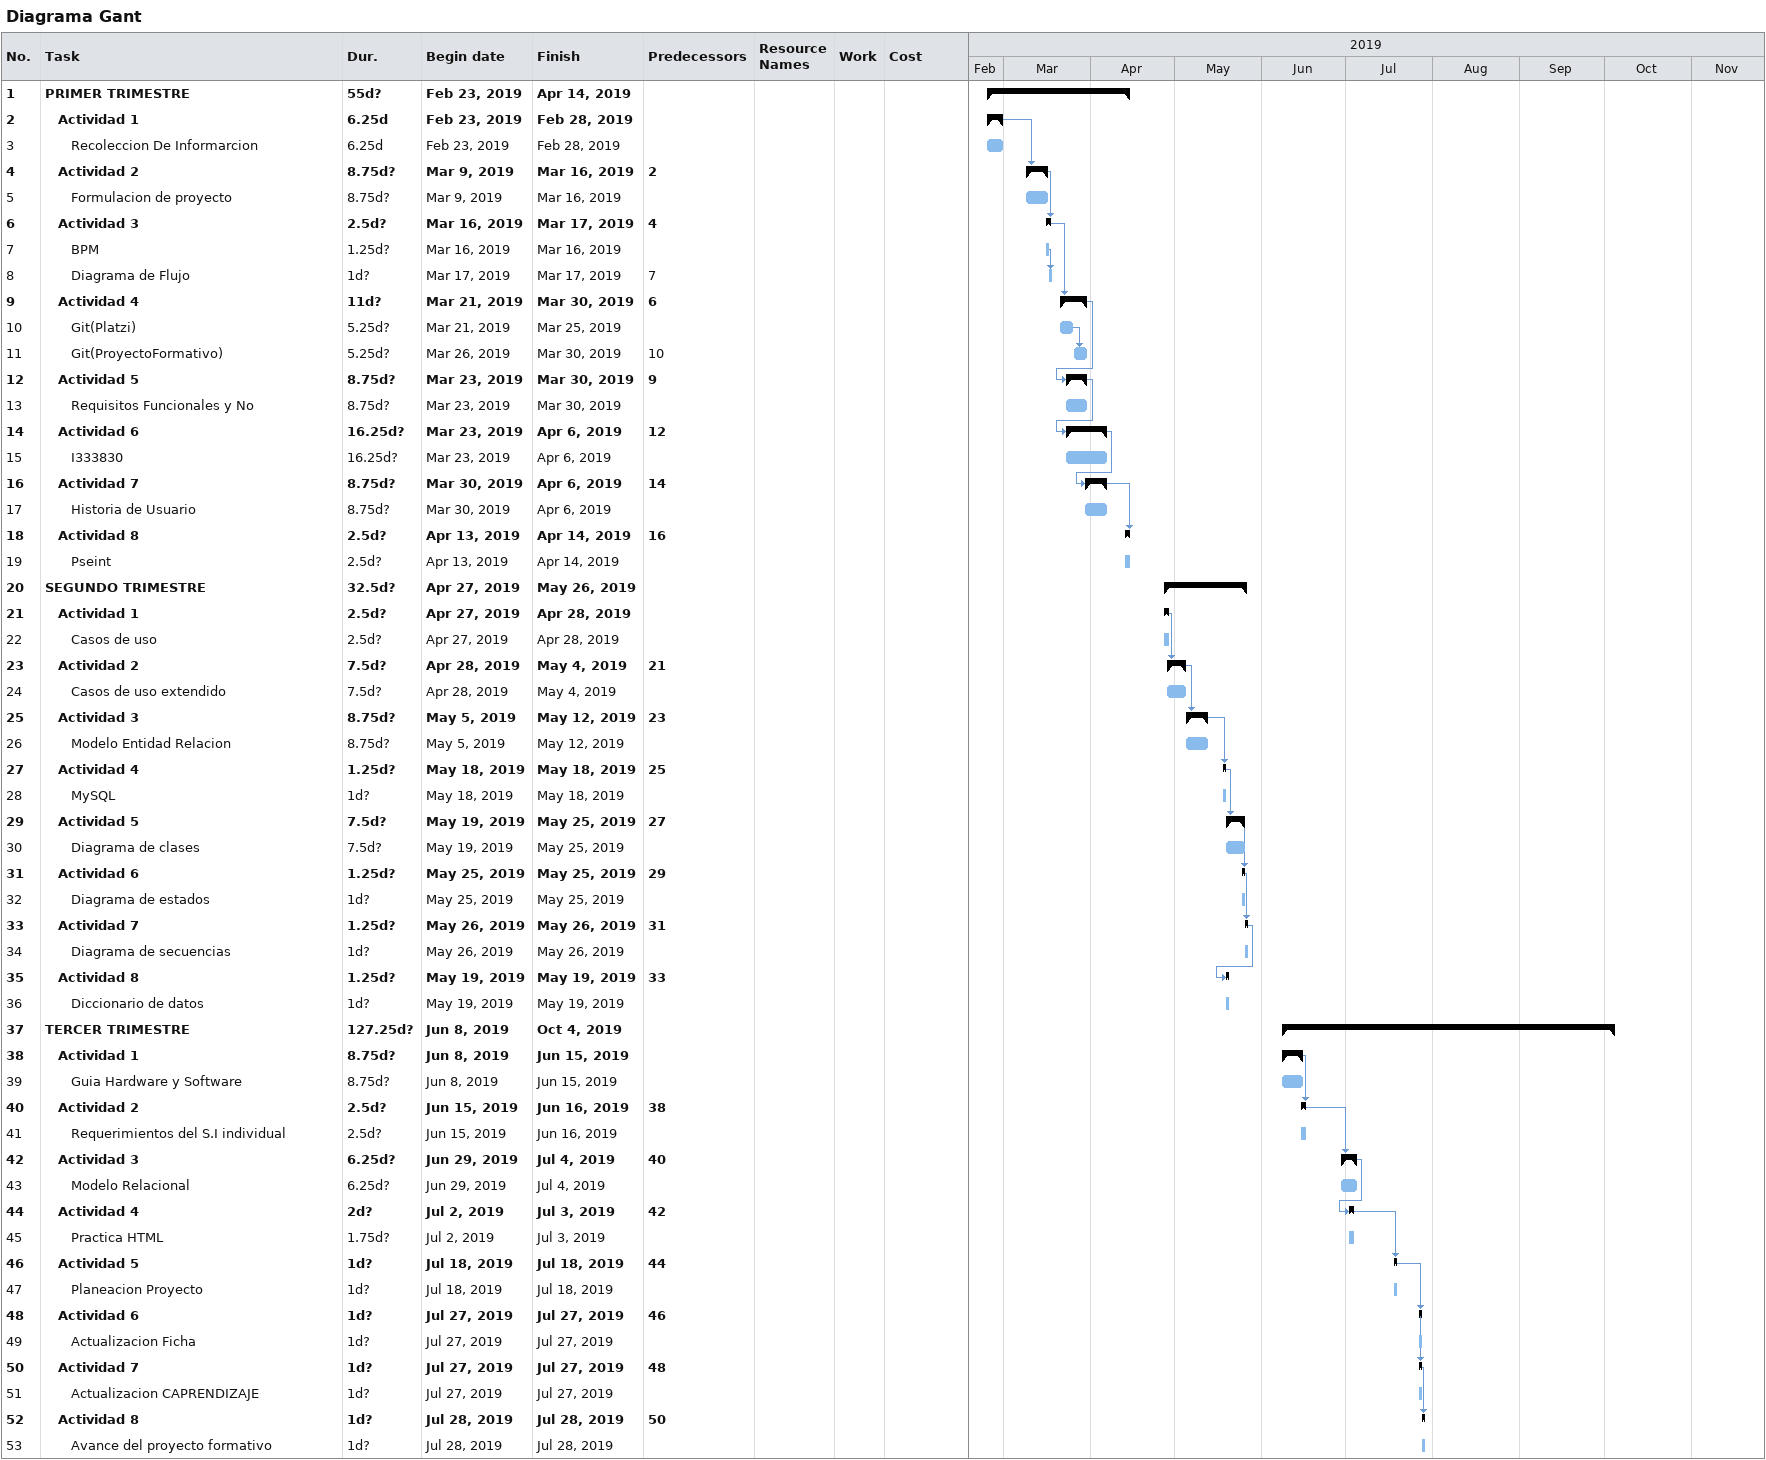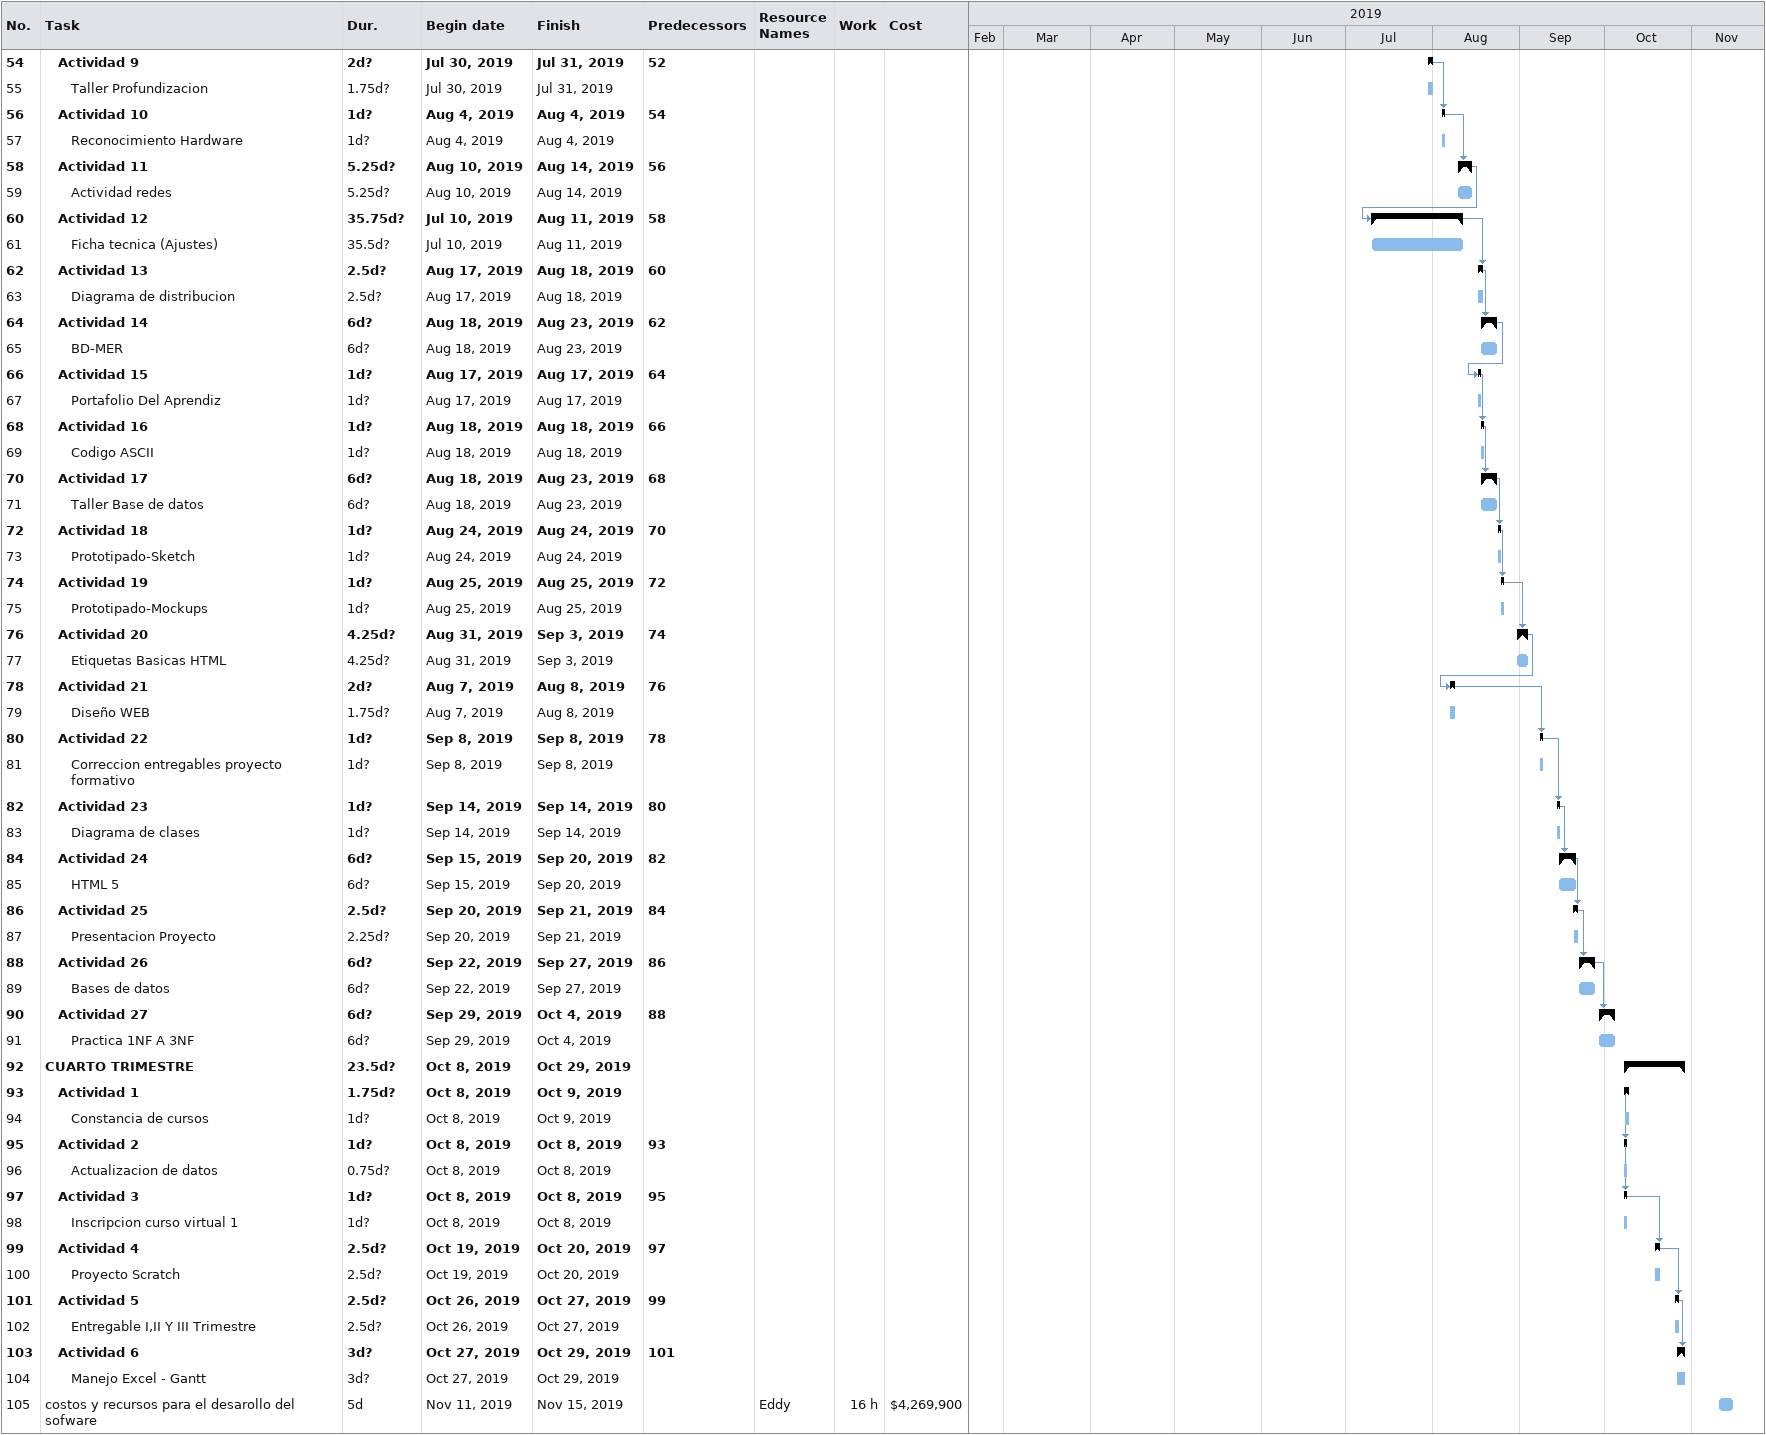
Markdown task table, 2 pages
Diagrama Gant

| ID | Level | Task | Duration | Start | Finish | Predecessors | Resources | Work (h) | Cost ($) |
|---|---|---|---|---|---|---|---|---|---|
| 1 | 1 | **PRIMER TRIMESTRE** | 55d? | 2019-02-23 | 2019-04-14 |  |  |  |  |
| 2 | 2 | **Actividad 1** | 6.25d | 2019-02-23 | 2019-02-28 |  |  |  |  |
| 3 | 3 | Recoleccion De Informarcion | 6.25d | 2019-02-23 | 2019-02-28 |  |  |  |  |
| 4 | 2 | **Actividad 2** | 8.75d? | 2019-03-09 | 2019-03-16 | 2 |  |  |  |
| 5 | 3 | Formulacion de proyecto | 8.75d? | 2019-03-09 | 2019-03-16 |  |  |  |  |
| 6 | 2 | **Actividad 3** | 2.5d? | 2019-03-16 | 2019-03-17 | 4 |  |  |  |
| 7 | 3 | BPM | 1.25d? | 2019-03-16 | 2019-03-16 |  |  |  |  |
| 8 | 3 | Diagrama de Flujo | 1d? | 2019-03-17 | 2019-03-17 | 7 |  |  |  |
| 9 | 2 | **Actividad 4** | 11d? | 2019-03-21 | 2019-03-30 | 6 |  |  |  |
| 10 | 3 | Git(Platzi) | 5.25d? | 2019-03-21 | 2019-03-25 |  |  |  |  |
| 11 | 3 | Git(ProyectoFormativo) | 5.25d? | 2019-03-26 | 2019-03-30 | 10 |  |  |  |
| 12 | 2 | **Actividad 5** | 8.75d? | 2019-03-23 | 2019-03-30 | 9 |  |  |  |
| 13 | 3 | Requisitos Funcionales y No | 8.75d? | 2019-03-23 | 2019-03-30 |  |  |  |  |
| 14 | 2 | **Actividad 6** | 16.25d? | 2019-03-23 | 2019-04-06 | 12 |  |  |  |
| 15 | 3 | I333830 | 16.25d? | 2019-03-23 | 2019-04-06 |  |  |  |  |
| 16 | 2 | **Actividad 7** | 8.75d? | 2019-03-30 | 2019-04-06 | 14 |  |  |  |
| 17 | 3 | Historia de Usuario | 8.75d? | 2019-03-30 | 2019-04-06 |  |  |  |  |
| 18 | 2 | **Actividad 8** | 2.5d? | 2019-04-13 | 2019-04-14 | 16 |  |  |  |
| 19 | 3 | Pseint | 2.5d? | 2019-04-13 | 2019-04-14 |  |  |  |  |
| 20 | 1 | **SEGUNDO TRIMESTRE** | 32.5d? | 2019-04-27 | 2019-05-26 |  |  |  |  |
| 21 | 2 | **Actividad 1** | 2.5d? | 2019-04-27 | 2019-04-28 |  |  |  |  |
| 22 | 3 | Casos de uso | 2.5d? | 2019-04-27 | 2019-04-28 |  |  |  |  |
| 23 | 2 | **Actividad 2** | 7.5d? | 2019-04-28 | 2019-05-04 | 21 |  |  |  |
| 24 | 3 | Casos de uso extendido | 7.5d? | 2019-04-28 | 2019-05-04 |  |  |  |  |
| 25 | 2 | **Actividad 3** | 8.75d? | 2019-05-05 | 2019-05-12 | 23 |  |  |  |
| 26 | 3 | Modelo Entidad Relacion | 8.75d? | 2019-05-05 | 2019-05-12 |  |  |  |  |
| 27 | 2 | **Actividad 4** | 1.25d? | 2019-05-18 | 2019-05-18 | 25 |  |  |  |
| 28 | 3 | MySQL | 1d? | 2019-05-18 | 2019-05-18 |  |  |  |  |
| 29 | 2 | **Actividad 5** | 7.5d? | 2019-05-19 | 2019-05-25 | 27 |  |  |  |
| 30 | 3 | Diagrama de clases | 7.5d? | 2019-05-19 | 2019-05-25 |  |  |  |  |
| 31 | 2 | **Actividad 6** | 1.25d? | 2019-05-25 | 2019-05-25 | 29 |  |  |  |
| 32 | 3 | Diagrama de estados | 1d? | 2019-05-25 | 2019-05-25 |  |  |  |  |
| 33 | 2 | **Actividad 7** | 1.25d? | 2019-05-26 | 2019-05-26 | 31 |  |  |  |
| 34 | 3 | Diagrama de secuencias | 1d? | 2019-05-26 | 2019-05-26 |  |  |  |  |
| 35 | 2 | **Actividad 8** | 1.25d? | 2019-05-19 | 2019-05-19 | 33 |  |  |  |
| 36 | 3 | Diccionario de datos | 1d? | 2019-05-19 | 2019-05-19 |  |  |  |  |
| 37 | 1 | **TERCER TRIMESTRE** | 127.25d? | 2019-06-08 | 2019-10-04 |  |  |  |  |
| 38 | 2 | **Actividad 1** | 8.75d? | 2019-06-08 | 2019-06-15 |  |  |  |  |
| 39 | 3 | Guia Hardware y Software | 8.75d? | 2019-06-08 | 2019-06-15 |  |  |  |  |
| 40 | 2 | **Actividad 2** | 2.5d? | 2019-06-15 | 2019-06-16 | 38 |  |  |  |
| 41 | 3 | Requerimientos del S.I individual | 2.5d? | 2019-06-15 | 2019-06-16 |  |  |  |  |
| 42 | 2 | **Actividad 3** | 6.25d? | 2019-06-29 | 2019-07-04 | 40 |  |  |  |
| 43 | 3 | Modelo Relacional | 6.25d? | 2019-06-29 | 2019-07-04 |  |  |  |  |
| 44 | 2 | **Actividad 4** | 2d? | 2019-07-02 | 2019-07-03 | 42 |  |  |  |
| 45 | 3 | Practica HTML | 1.75d? | 2019-07-02 | 2019-07-03 |  |  |  |  |
| 46 | 2 | **Actividad 5** | 1d? | 2019-07-18 | 2019-07-18 | 44 |  |  |  |
| 47 | 3 | Planeacion Proyecto | 1d? | 2019-07-18 | 2019-07-18 |  |  |  |  |
| 48 | 2 | **Actividad 6** | 1d? | 2019-07-27 | 2019-07-27 | 46 |  |  |  |
| 49 | 3 | Actualizacion Ficha | 1d? | 2019-07-27 | 2019-07-27 |  |  |  |  |
| 50 | 2 | **Actividad 7** | 1d? | 2019-07-27 | 2019-07-27 | 48 |  |  |  |
| 51 | 3 | Actualizacion CAPRENDIZAJE | 1d? | 2019-07-27 | 2019-07-27 |  |  |  |  |
| 52 | 2 | **Actividad 8** | 1d? | 2019-07-28 | 2019-07-28 | 50 |  |  |  |
| 53 | 3 | Avance del proyecto formativo | 1d? | 2019-07-28 | 2019-07-28 |  |  |  |  |
| 54 | 2 | **Actividad 9** | 2d? | 2019-07-30 | 2019-07-31 | 52 |  |  |  |
| 55 | 3 | Taller Profundizacion | 1.75d? | 2019-07-30 | 2019-07-31 |  |  |  |  |
| 56 | 2 | **Actividad 10** | 1d? | 2019-08-04 | 2019-08-04 | 54 |  |  |  |
| 57 | 3 | Reconocimiento Hardware | 1d? | 2019-08-04 | 2019-08-04 |  |  |  |  |
| 58 | 2 | **Actividad 11** | 5.25d? | 2019-08-10 | 2019-08-14 | 56 |  |  |  |
| 59 | 3 | Actividad redes | 5.25d? | 2019-08-10 | 2019-08-14 |  |  |  |  |
| 60 | 2 | **Actividad 12** | 35.75d? | 2019-07-10 | 2019-08-11 | 58 |  |  |  |
| 61 | 3 | Ficha tecnica (Ajustes) | 35.5d? | 2019-07-10 | 2019-08-11 |  |  |  |  |
| 62 | 2 | **Actividad 13** | 2.5d? | 2019-08-17 | 2019-08-18 | 60 |  |  |  |
| 63 | 3 | Diagrama de distribucion | 2.5d? | 2019-08-17 | 2019-08-18 |  |  |  |  |
| 64 | 2 | **Actividad 14** | 6d? | 2019-08-18 | 2019-08-23 | 62 |  |  |  |
| 65 | 3 | BD-MER | 6d? | 2019-08-18 | 2019-08-23 |  |  |  |  |
| 66 | 2 | **Actividad 15** | 1d? | 2019-08-17 | 2019-08-17 | 64 |  |  |  |
| 67 | 3 | Portafolio Del Aprendiz | 1d? | 2019-08-17 | 2019-08-17 |  |  |  |  |
| 68 | 2 | **Actividad 16** | 1d? | 2019-08-18 | 2019-08-18 | 66 |  |  |  |
| 69 | 3 | Codigo ASCII | 1d? | 2019-08-18 | 2019-08-18 |  |  |  |  |
| 70 | 2 | **Actividad 17** | 6d? | 2019-08-18 | 2019-08-23 | 68 |  |  |  |
| 71 | 3 | Taller Base de datos | 6d? | 2019-08-18 | 2019-08-23 |  |  |  |  |
| 72 | 2 | **Actividad 18** | 1d? | 2019-08-24 | 2019-08-24 | 70 |  |  |  |
| 73 | 3 | Prototipado-Sketch | 1d? | 2019-08-24 | 2019-08-24 |  |  |  |  |
| 74 | 2 | **Actividad 19** | 1d? | 2019-08-25 | 2019-08-25 | 72 |  |  |  |
| 75 | 3 | Prototipado-Mockups | 1d? | 2019-08-25 | 2019-08-25 |  |  |  |  |
| 76 | 2 | **Actividad 20** | 4.25d? | 2019-08-31 | 2019-09-03 | 74 |  |  |  |
| 77 | 3 | Etiquetas Basicas HTML | 4.25d? | 2019-08-31 | 2019-09-03 |  |  |  |  |
| 78 | 2 | **Actividad 21** | 2d? | 2019-08-07 | 2019-08-08 | 76 |  |  |  |
| 79 | 3 | Diseño WEB | 1.75d? | 2019-08-07 | 2019-08-08 |  |  |  |  |
| 80 | 2 | **Actividad 22** | 1d? | 2019-09-08 | 2019-09-08 | 78 |  |  |  |
| 81 | 3 | Correccion entregables proyecto formativo | 1d? | 2019-09-08 | 2019-09-08 |  |  |  |  |
| 82 | 2 | **Actividad 23** | 1d? | 2019-09-14 | 2019-09-14 | 80 |  |  |  |
| 83 | 3 | Diagrama de clases | 1d? | 2019-09-14 | 2019-09-14 |  |  |  |  |
| 84 | 2 | **Actividad 24** | 6d? | 2019-09-15 | 2019-09-20 | 82 |  |  |  |
| 85 | 3 | HTML 5 | 6d? | 2019-09-15 | 2019-09-20 |  |  |  |  |
| 86 | 2 | **Actividad 25** | 2.5d? | 2019-09-20 | 2019-09-21 | 84 |  |  |  |
| 87 | 3 | Presentacion Proyecto | 2.25d? | 2019-09-20 | 2019-09-21 |  |  |  |  |
| 88 | 2 | **Actividad 26** | 6d? | 2019-09-22 | 2019-09-27 | 86 |  |  |  |
| 89 | 3 | Bases de datos | 6d? | 2019-09-22 | 2019-09-27 |  |  |  |  |
| 90 | 2 | **Actividad 27** | 6d? | 2019-09-29 | 2019-10-04 | 88 |  |  |  |
| 91 | 3 | Practica 1NF A 3NF | 6d? | 2019-09-29 | 2019-10-04 |  |  |  |  |
| 92 | 1 | **CUARTO TRIMESTRE** | 23.5d? | 2019-10-08 | 2019-10-29 |  |  |  |  |
| 93 | 2 | **Actividad 1** | 1.75d? | 2019-10-08 | 2019-10-09 |  |  |  |  |
| 94 | 3 | Constancia de cursos | 1d? | 2019-10-08 | 2019-10-09 |  |  |  |  |
| 95 | 2 | **Actividad 2** | 1d? | 2019-10-08 | 2019-10-08 | 93 |  |  |  |
| 96 | 3 | Actualizacion de datos | 0.75d? | 2019-10-08 | 2019-10-08 |  |  |  |  |
| 97 | 2 | **Actividad 3** | 1d? | 2019-10-08 | 2019-10-08 | 95 |  |  |  |
| 98 | 3 | Inscripcion curso virtual 1 | 1d? | 2019-10-08 | 2019-10-08 |  |  |  |  |
| 99 | 2 | **Actividad 4** | 2.5d? | 2019-10-19 | 2019-10-20 | 97 |  |  |  |
| 100 | 3 | Proyecto Scratch | 2.5d? | 2019-10-19 | 2019-10-20 |  |  |  |  |
| 101 | 2 | **Actividad 5** | 2.5d? | 2019-10-26 | 2019-10-27 | 99 |  |  |  |
| 102 | 3 | Entregable I,II Y III Trimestre | 2.5d? | 2019-10-26 | 2019-10-27 |  |  |  |  |
| 103 | 2 | **Actividad 6** | 3d? | 2019-10-27 | 2019-10-29 | 101 |  |  |  |
| 104 | 3 | Manejo Excel - Gantt | 3d? | 2019-10-27 | 2019-10-29 |  |  |  |  |
| 105 | 1 | costos y recursos para el desarollo del sofware | 5d | 2019-11-11 | 2019-11-15 |  | Eddy | 16 | 4269900 |
